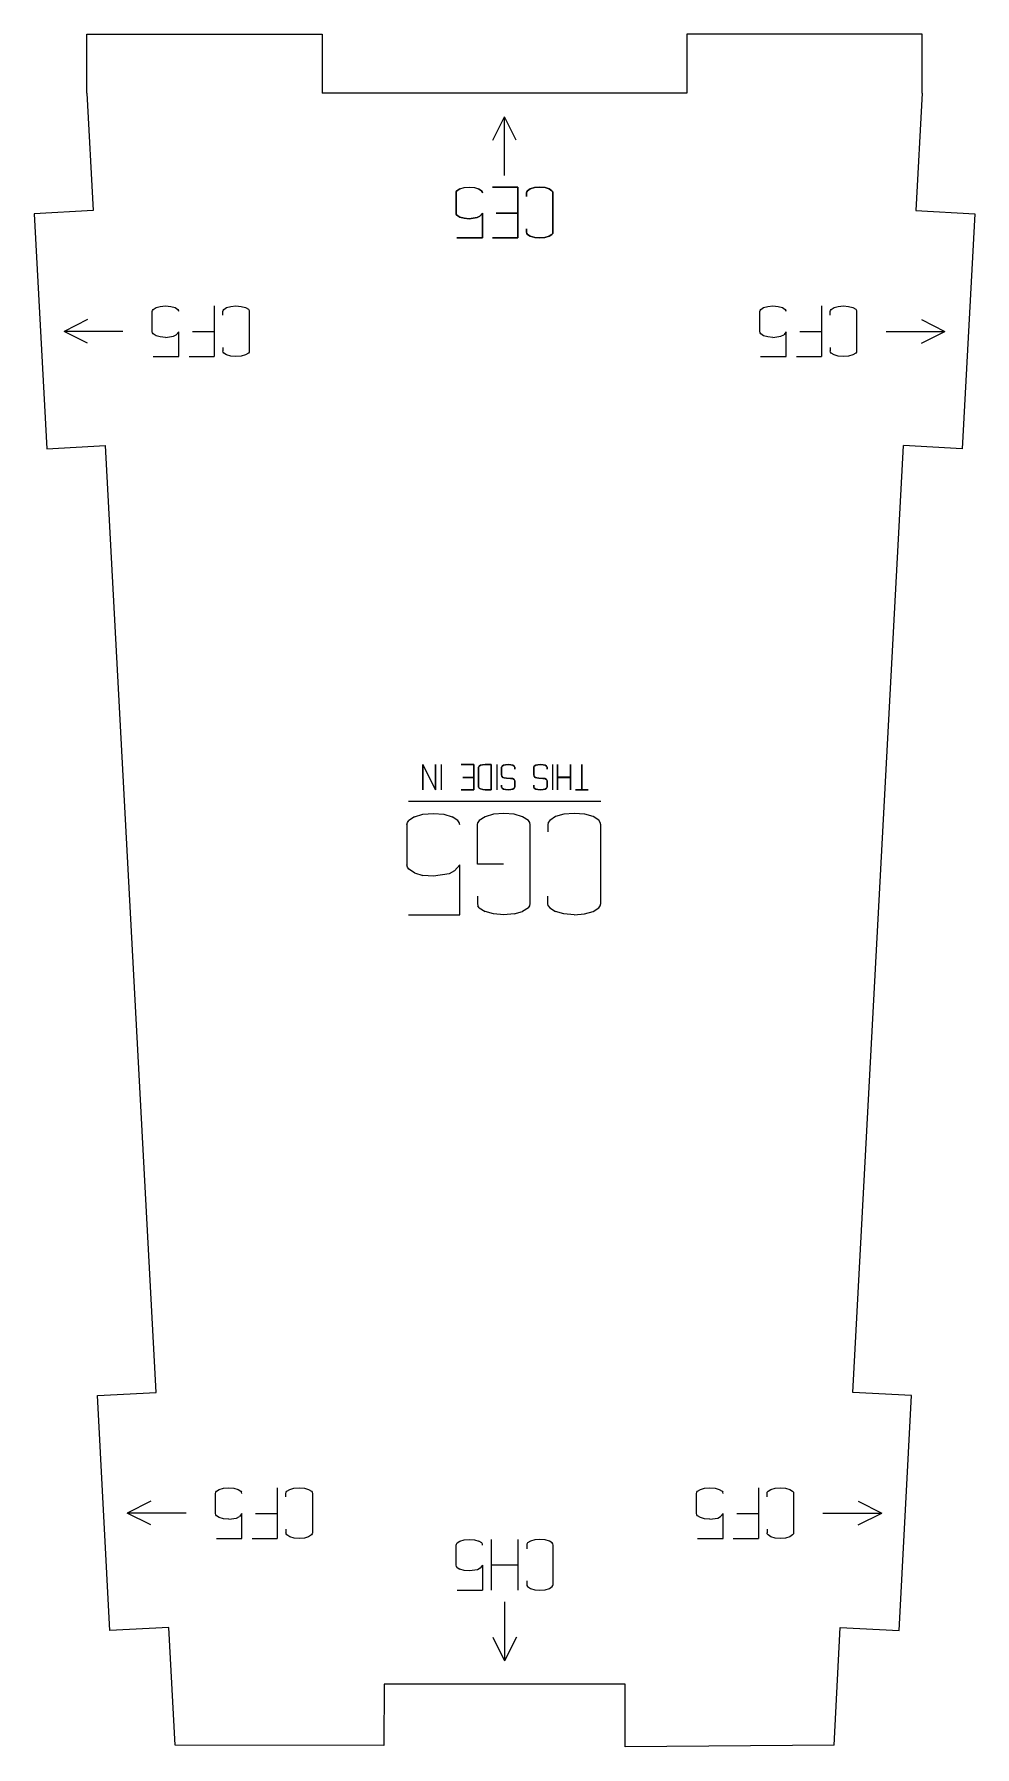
# Model space of a CAD drawing. Header units: millimetres. Extents: x 614 to 694, y -154 to -8.
import ezdxf

# ---------------------------------------------------------------- set-up
doc = ezdxf.new("R2010")
doc.units = ezdxf.units.MM
doc.layers.add('coding', color=2, linetype='Continuous')

msp = doc.modelspace()

# ---------------------------------------------------------------- linework, layer by layer
for p, q in [((618.21, -8.28), (638.21, -8.28)), ((618.21, -13.28), (618.21, -8.28)), ((638.21, -8.28), (638.21, -13.28)), ((669.21, -8.28), (669.21, -13.28)), ((689.21, -8.28), (669.21, -8.28)), ((689.21, -13.28), (689.21, -8.28)), ((618.21, -13.28), (618.74, -23.26)), ((669.21, -13.28), (638.21, -13.28)), ((689.21, -13.28), (688.67, -23.26)), ((618.74, -23.26), (613.75, -23.53)), ((688.67, -23.26), (693.67, -23.53)), ((613.75, -23.53), (614.81, -43.5)), ((693.67, -23.53), (692.6, -43.5)), ((614.81, -43.5), (619.81, -43.23)), ((624.11, -123.68), (619.81, -43.23)), ((683.31, -123.68), (687.61, -43.23)), ((692.6, -43.5), (687.61, -43.23)), ((619.11, -123.95), (624.11, -123.68)), ((688.3, -123.95), (683.31, -123.68)), ((620.18, -143.92), (619.11, -123.95)), ((687.23, -143.92), (688.3, -123.95)), ((625.17, -143.65), (620.18, -143.92)), ((625.71, -153.65), (625.17, -143.65)), ((681.71, -153.64), (682.24, -143.65)), ((682.24, -143.65), (687.23, -143.92)), ((643.47, -148.48), (643.46, -153.69)), ((663.97, -148.48), (643.47, -148.48)), ((663.97, -153.78), (663.97, -148.48)), ((643.46, -153.69), (625.71, -153.65)), ((681.71, -153.64), (663.97, -153.78))]:
    msp.add_line(p, q)
at = {"layer": 'coding'}
for p, q in [((652.71, -17.28), (653.71, -15.28)), ((653.71, -20.28), (653.71, -15.28)), ((654.71, -17.28), (653.71, -15.28)), ((649.61, -21.66), (649.59, -21.76)), ((649.59, -21.76), (649.61, -21.66)), ((649.59, -21.76), (649.59, -23.47)), ((649.59, -23.47), (649.59, -21.76)), ((649.67, -21.57), (649.61, -21.66)), ((649.61, -21.66), (649.67, -21.57)), ((649.91, -21.42), (649.67, -21.57)), ((649.67, -21.57), (649.91, -21.42)), ((649.91, -21.42), (650.27, -21.31)), ((650.27, -21.31), (650.71, -21.28)), ((650.71, -21.28), (651.15, -21.31)), ((651.15, -21.31), (651.51, -21.42)), ((651.51, -21.42), (651.76, -21.57)), ((651.76, -21.57), (651.51, -21.42)), ((651.76, -21.57), (651.82, -21.66)), ((651.82, -21.66), (651.76, -21.57)), ((651.82, -21.66), (651.84, -21.76)), ((651.84, -21.76), (651.82, -21.66)), ((654.83, -21.28), (652.7, -21.28)), ((652.7, -21.28), (654.83, -21.28)), ((654.83, -21.28), (654.83, -25.58)), ((654.83, -23.49), (654.83, -21.28)), ((655.58, -21.76), (655.6, -21.66)), ((655.6, -21.66), (655.58, -21.76)), ((655.58, -22.06), (655.58, -21.76)), ((655.58, -21.76), (655.58, -22.06)), ((655.6, -21.66), (655.66, -21.57)), ((655.66, -21.57), (655.6, -21.66)), ((655.66, -21.57), (655.9, -21.41)), ((655.9, -21.41), (655.66, -21.57)), ((655.9, -21.41), (656.26, -21.31)), ((656.26, -21.31), (655.9, -21.41)), ((656.26, -21.31), (656.7, -21.28)), ((656.7, -21.28), (656.26, -21.31)), ((656.7, -21.28), (657.15, -21.31)), ((657.15, -21.31), (656.7, -21.28)), ((657.15, -21.31), (657.51, -21.41)), ((657.51, -21.41), (657.15, -21.31)), ((657.51, -21.41), (657.74, -21.57)), ((657.74, -21.57), (657.51, -21.41)), ((657.74, -21.57), (657.8, -21.66)), ((657.8, -21.66), (657.74, -21.57)), ((657.8, -21.66), (657.82, -21.76)), ((657.82, -21.76), (657.8, -21.66)), ((657.82, -21.76), (657.82, -25.1)), ((657.82, -25.1), (657.82, -21.76)), ((649.59, -23.47), (649.61, -23.56)), ((649.61, -23.56), (649.59, -23.47)), ((649.61, -23.56), (649.67, -23.65)), ((649.67, -23.65), (649.61, -23.56)), ((649.67, -23.65), (649.91, -23.81)), ((649.91, -23.81), (649.67, -23.65)), ((649.91, -23.81), (650.27, -23.91)), ((650.27, -23.91), (649.91, -23.81)), ((650.27, -23.91), (650.71, -23.95)), ((650.71, -23.95), (650.27, -23.91)), ((650.71, -23.95), (651.39, -23.85)), ((651.39, -23.85), (650.71, -23.95)), ((651.39, -23.85), (651.62, -23.72)), ((651.62, -23.72), (651.39, -23.85)), ((651.62, -23.72), (651.84, -23.47)), ((651.84, -23.47), (651.62, -23.72)), ((651.84, -23.47), (651.84, -25.58)), ((651.84, -25.58), (651.84, -23.47)), ((654.83, -23.49), (653, -23.49)), ((653, -23.49), (654.83, -23.49)), ((654.83, -25.58), (654.83, -23.49)), ((651.84, -25.58), (649.66, -25.58)), ((649.66, -25.58), (651.84, -25.58)), ((654.83, -25.58), (652.7, -25.58)), ((652.7, -25.58), (654.83, -25.58)), ((655.58, -25.1), (655.58, -24.8)), ((655.58, -24.8), (655.58, -25.1)), ((655.6, -25.2), (655.58, -25.1)), ((655.58, -25.1), (655.6, -25.2)), ((655.66, -25.28), (655.6, -25.2)), ((655.6, -25.2), (655.66, -25.28)), ((655.9, -25.44), (655.66, -25.28)), ((655.66, -25.28), (655.9, -25.44)), ((656.27, -25.55), (655.9, -25.44)), ((655.9, -25.44), (656.27, -25.55)), ((656.7, -25.58), (656.27, -25.55)), ((656.27, -25.55), (656.7, -25.58)), ((657.14, -25.55), (656.7, -25.58)), ((656.7, -25.58), (657.14, -25.55)), ((657.51, -25.44), (657.14, -25.55)), ((657.14, -25.55), (657.51, -25.44)), ((657.74, -25.29), (657.51, -25.44)), ((657.51, -25.44), (657.74, -25.29)), ((657.8, -25.2), (657.74, -25.29)), ((657.74, -25.29), (657.8, -25.2)), ((657.82, -25.1), (657.8, -25.2)), ((657.8, -25.2), (657.82, -25.1)), ((623.78, -31.84), (623.8, -31.75)), ((623.78, -33.55), (623.78, -31.84)), ((623.8, -31.75), (623.86, -31.66)), ((623.86, -31.66), (624.1, -31.5)), ((624.1, -31.5), (624.46, -31.4)), ((624.46, -31.4), (624.9, -31.36)), ((624.9, -31.36), (625.35, -31.4)), ((625.35, -31.4), (625.71, -31.5)), ((625.71, -31.5), (625.95, -31.66)), ((625.95, -31.66), (626.01, -31.75)), ((626.03, -31.84), (626.01, -31.75)), ((629.03, -31.36), (629.03, -33.54)), ((629.77, -31.84), (629.79, -31.75)), ((629.77, -32.15), (629.77, -31.84)), ((629.79, -31.75), (629.85, -31.66)), ((629.85, -31.66), (630.09, -31.5)), ((630.09, -31.5), (630.45, -31.4)), ((630.45, -31.4), (630.89, -31.36)), ((630.89, -31.36), (631.34, -31.4)), ((631.34, -31.4), (631.7, -31.5)), ((631.7, -31.5), (631.94, -31.65)), ((631.94, -31.65), (632, -31.74)), ((632, -31.74), (632.02, -31.84)), ((632.02, -31.84), (632.02, -35.19)), ((675.4, -31.84), (675.42, -31.75)), ((675.4, -33.55), (675.4, -31.84)), ((675.42, -31.75), (675.48, -31.66)), ((675.48, -31.66), (675.72, -31.5)), ((675.72, -31.5), (676.08, -31.4)), ((676.08, -31.4), (676.52, -31.36)), ((676.52, -31.36), (676.96, -31.4)), ((676.96, -31.4), (677.32, -31.5)), ((677.32, -31.5), (677.56, -31.66)), ((677.56, -31.66), (677.62, -31.75)), ((677.64, -31.84), (677.62, -31.75)), ((680.64, -31.36), (680.64, -33.54)), ((681.38, -31.84), (681.4, -31.75)), ((681.38, -32.15), (681.38, -31.84)), ((681.4, -31.75), (681.47, -31.66)), ((681.47, -31.66), (681.71, -31.5)), ((681.71, -31.5), (682.06, -31.4)), ((682.06, -31.4), (682.51, -31.36)), ((682.51, -31.36), (682.95, -31.4)), ((682.95, -31.4), (683.31, -31.5)), ((683.31, -31.5), (683.55, -31.65)), ((683.55, -31.65), (683.61, -31.74)), ((683.61, -31.74), (683.63, -31.84)), ((683.63, -31.84), (683.63, -35.19)), ((618.28, -32.52), (616.28, -33.52)), ((689.13, -32.52), (691.13, -33.52)), ((621.28, -33.52), (616.28, -33.52)), ((618.28, -34.52), (616.28, -33.52)), ((623.8, -33.65), (623.78, -33.55)), ((623.86, -33.74), (623.8, -33.65)), ((624.1, -33.89), (623.86, -33.74)), ((624.46, -34), (624.1, -33.89)), ((624.9, -34.03), (624.46, -34)), ((624.9, -34.03), (625.58, -33.93)), ((625.58, -33.93), (625.81, -33.81)), ((626.03, -33.55), (625.81, -33.81)), ((626.03, -35.67), (626.03, -33.55)), ((627.2, -33.54), (629.03, -33.54)), ((629.03, -33.54), (629.03, -35.67)), ((629.77, -34.88), (629.77, -35.19)), ((675.42, -33.65), (675.4, -33.55)), ((675.48, -33.74), (675.42, -33.65)), ((675.72, -33.89), (675.48, -33.74)), ((676.08, -34), (675.72, -33.89)), ((676.52, -34.03), (676.08, -34)), ((676.52, -34.03), (677.19, -33.93)), ((677.19, -33.93), (677.43, -33.81)), ((677.64, -33.55), (677.43, -33.81)), ((677.64, -35.67), (677.64, -33.55)), ((678.81, -33.54), (680.64, -33.54)), ((680.64, -33.54), (680.64, -35.67)), ((681.38, -34.88), (681.38, -35.19)), ((686.13, -33.52), (691.13, -33.52)), ((689.13, -34.52), (691.13, -33.52)), ((623.86, -35.67), (626.03, -35.67)), ((626.9, -35.67), (629.03, -35.67)), ((629.79, -35.28), (629.77, -35.19)), ((629.85, -35.37), (629.79, -35.28)), ((630.09, -35.53), (629.85, -35.37)), ((630.46, -35.63), (630.09, -35.53)), ((630.89, -35.67), (630.46, -35.63)), ((631.33, -35.63), (630.89, -35.67)), ((631.7, -35.53), (631.33, -35.63)), ((631.94, -35.37), (631.7, -35.53)), ((632, -35.28), (631.94, -35.37)), ((632.02, -35.19), (632, -35.28)), ((675.47, -35.67), (677.64, -35.67)), ((678.51, -35.67), (680.64, -35.67)), ((681.4, -35.28), (681.38, -35.19)), ((681.47, -35.37), (681.4, -35.28)), ((681.71, -35.53), (681.47, -35.37)), ((682.07, -35.63), (681.71, -35.53)), ((682.51, -35.67), (682.07, -35.63)), ((682.95, -35.63), (682.51, -35.67)), ((683.31, -35.53), (682.95, -35.63)), ((683.55, -35.37), (683.31, -35.53)), ((683.61, -35.28), (683.55, -35.37)), ((683.63, -35.19), (683.61, -35.28)), ((647.84, -72.48), (646.76, -70.32)), ((646.76, -70.32), (646.76, -72.48)), ((646.76, -72.48), (646.76, -70.32)), ((646.76, -70.32), (647.84, -72.48)), ((647.84, -70.32), (647.84, -72.48)), ((647.84, -72.48), (647.84, -70.32)), ((648.34, -72.48), (648.34, -70.32)), ((651.09, -70.32), (650.02, -70.32)), ((650.02, -70.32), (651.09, -70.32)), ((651.09, -70.32), (651.09, -72.48)), ((651.09, -71.43), (651.09, -70.32)), ((651.51, -70.56), (651.52, -70.51)), ((651.52, -70.51), (651.51, -70.56)), ((651.51, -72.24), (651.51, -70.56)), ((651.51, -70.56), (651.51, -72.24)), ((651.52, -70.51), (651.55, -70.47)), ((651.55, -70.47), (651.52, -70.51)), ((651.55, -70.47), (651.68, -70.39)), ((651.68, -70.39), (651.55, -70.47)), ((651.68, -70.39), (651.85, -70.34)), ((651.85, -70.34), (651.68, -70.39)), ((651.85, -70.34), (652.07, -70.32)), ((652.07, -70.32), (651.85, -70.34)), ((652.07, -70.32), (652.58, -70.32)), ((652.58, -70.32), (652.07, -70.32)), ((652.58, -70.32), (652.58, -72.48)), ((652.58, -72.48), (652.58, -70.32)), ((653.08, -72.48), (653.08, -70.32)), ((653.46, -70.56), (653.45, -71.2)), ((653.45, -71.2), (653.46, -70.56)), ((653.45, -71.2), (653.48, -71.33)), ((653.48, -71.33), (653.45, -71.2)), ((653.47, -70.51), (653.46, -70.56)), ((653.46, -70.56), (653.47, -70.51)), ((653.5, -70.47), (653.47, -70.51)), ((653.47, -70.51), (653.5, -70.47)), ((653.62, -70.39), (653.5, -70.47)), ((653.5, -70.47), (653.62, -70.39)), ((653.8, -70.34), (653.62, -70.39)), ((653.62, -70.39), (653.8, -70.34)), ((654.02, -70.32), (653.8, -70.34)), ((653.8, -70.34), (654.02, -70.32)), ((654.24, -70.34), (654.02, -70.32)), ((654.02, -70.32), (654.24, -70.34)), ((654.42, -70.39), (654.24, -70.34)), ((654.24, -70.34), (654.42, -70.39)), ((654.54, -70.47), (654.42, -70.39)), ((654.42, -70.39), (654.54, -70.47)), ((654.57, -70.51), (654.54, -70.47)), ((654.54, -70.47), (654.57, -70.51)), ((654.58, -70.56), (654.57, -70.51)), ((654.57, -70.51), (654.58, -70.56)), ((654.58, -70.72), (654.58, -70.56)), ((654.58, -70.56), (654.58, -70.72)), ((656.2, -70.56), (656.19, -71.2)), ((656.19, -71.2), (656.2, -70.56)), ((656.19, -71.2), (656.22, -71.33)), ((656.22, -71.33), (656.19, -71.2)), ((656.21, -70.51), (656.2, -70.56)), ((656.2, -70.56), (656.21, -70.51)), ((656.24, -70.47), (656.21, -70.51)), ((656.21, -70.51), (656.24, -70.47)), ((656.36, -70.39), (656.24, -70.47)), ((656.24, -70.47), (656.36, -70.39)), ((656.54, -70.34), (656.36, -70.39)), ((656.36, -70.39), (656.54, -70.34)), ((656.76, -70.32), (656.54, -70.34)), ((656.54, -70.34), (656.76, -70.32)), ((656.98, -70.34), (656.76, -70.32)), ((656.76, -70.32), (656.98, -70.34)), ((657.16, -70.39), (656.98, -70.34)), ((656.98, -70.34), (657.16, -70.39)), ((657.28, -70.47), (657.16, -70.39)), ((657.16, -70.39), (657.28, -70.47)), ((657.31, -70.51), (657.28, -70.47)), ((657.28, -70.47), (657.31, -70.51)), ((657.32, -70.56), (657.31, -70.51)), ((657.31, -70.51), (657.32, -70.56)), ((657.32, -70.72), (657.32, -70.56)), ((657.32, -70.56), (657.32, -70.72)), ((657.82, -72.48), (657.82, -70.32)), ((658.2, -72.48), (658.2, -70.32)), ((658.2, -70.32), (658.2, -71.42)), ((659.32, -70.32), (659.32, -72.48)), ((659.32, -71.42), (659.32, -70.32)), ((660.28, -72.48), (660.28, -70.32)), ((660.28, -70.32), (660.28, -72.48)), ((651.09, -72.48), (650.02, -72.48)), ((650.02, -72.48), (651.09, -72.48)), ((651.09, -71.43), (650.17, -71.43)), ((650.17, -71.43), (651.09, -71.43)), ((651.09, -72.48), (651.09, -71.43)), ((651.52, -72.28), (651.51, -72.24)), ((651.51, -72.24), (651.52, -72.28)), ((651.55, -72.33), (651.52, -72.28)), ((651.52, -72.28), (651.55, -72.33)), ((651.68, -72.4), (651.55, -72.33)), ((651.55, -72.33), (651.68, -72.4)), ((651.86, -72.46), (651.68, -72.4)), ((651.68, -72.4), (651.86, -72.46)), ((652.07, -72.48), (651.86, -72.46)), ((651.86, -72.46), (652.07, -72.48)), ((652.58, -72.48), (652.07, -72.48)), ((652.07, -72.48), (652.58, -72.48)), ((653.46, -72.24), (653.46, -72.08)), ((653.46, -72.08), (653.46, -72.24)), ((653.47, -72.28), (653.46, -72.24)), ((653.46, -72.24), (653.47, -72.28)), ((653.5, -72.33), (653.47, -72.28)), ((653.47, -72.28), (653.5, -72.33)), ((653.48, -71.33), (653.56, -71.42)), ((653.56, -71.42), (653.48, -71.33)), ((653.62, -72.41), (653.5, -72.33)), ((653.5, -72.33), (653.62, -72.41)), ((653.56, -71.42), (653.69, -71.47)), ((653.69, -71.47), (653.56, -71.42)), ((653.8, -72.46), (653.62, -72.41)), ((653.62, -72.41), (653.8, -72.46)), ((653.69, -71.47), (653.88, -71.49)), ((653.88, -71.49), (653.69, -71.47)), ((654.02, -72.48), (653.8, -72.46)), ((653.8, -72.46), (654.02, -72.48)), ((653.88, -71.49), (654.22, -71.5)), ((654.22, -71.5), (653.88, -71.49)), ((654.24, -72.46), (654.02, -72.48)), ((654.02, -72.48), (654.24, -72.46)), ((654.22, -71.5), (654.39, -71.52)), ((654.39, -71.52), (654.22, -71.5)), ((654.42, -72.41), (654.24, -72.46)), ((654.24, -72.46), (654.42, -72.41)), ((654.39, -71.52), (654.53, -71.6)), ((654.53, -71.6), (654.39, -71.52)), ((654.54, -72.33), (654.42, -72.41)), ((654.42, -72.41), (654.54, -72.33)), ((654.53, -71.6), (654.57, -71.65)), ((654.57, -71.65), (654.53, -71.6)), ((654.57, -72.28), (654.54, -72.33)), ((654.54, -72.33), (654.57, -72.28)), ((654.57, -71.65), (654.58, -71.7)), ((654.58, -71.7), (654.57, -71.65)), ((654.58, -72.24), (654.57, -72.28)), ((654.57, -72.28), (654.58, -72.24)), ((654.58, -71.7), (654.58, -72.24)), ((654.58, -72.24), (654.58, -71.7)), ((656.2, -72.24), (656.2, -72.08)), ((656.2, -72.08), (656.2, -72.24)), ((656.21, -72.28), (656.2, -72.24)), ((656.2, -72.24), (656.21, -72.28)), ((656.24, -72.33), (656.21, -72.28)), ((656.21, -72.28), (656.24, -72.33)), ((656.22, -71.33), (656.3, -71.42)), ((656.3, -71.42), (656.22, -71.33)), ((656.36, -72.41), (656.24, -72.33)), ((656.24, -72.33), (656.36, -72.41)), ((656.3, -71.42), (656.44, -71.47)), ((656.44, -71.47), (656.3, -71.42)), ((656.54, -72.46), (656.36, -72.41)), ((656.36, -72.41), (656.54, -72.46)), ((656.44, -71.47), (656.63, -71.49)), ((656.63, -71.49), (656.44, -71.47)), ((656.76, -72.48), (656.54, -72.46)), ((656.54, -72.46), (656.76, -72.48)), ((656.63, -71.49), (656.97, -71.5)), ((656.97, -71.5), (656.63, -71.49)), ((656.98, -72.46), (656.76, -72.48)), ((656.76, -72.48), (656.98, -72.46)), ((656.97, -71.5), (657.13, -71.52)), ((657.13, -71.52), (656.97, -71.5)), ((657.16, -72.41), (656.98, -72.46)), ((656.98, -72.46), (657.16, -72.41)), ((657.13, -71.52), (657.27, -71.6)), ((657.27, -71.6), (657.13, -71.52)), ((657.28, -72.33), (657.16, -72.41)), ((657.16, -72.41), (657.28, -72.33)), ((657.27, -71.6), (657.31, -71.65)), ((657.31, -71.65), (657.27, -71.6)), ((657.31, -72.28), (657.28, -72.33)), ((657.28, -72.33), (657.31, -72.28)), ((657.31, -71.65), (657.32, -71.7)), ((657.32, -71.7), (657.31, -71.65)), ((657.32, -72.24), (657.31, -72.28)), ((657.31, -72.28), (657.32, -72.24)), ((657.32, -71.7), (657.32, -72.24)), ((657.32, -72.24), (657.32, -71.7)), ((659.32, -71.41), (658.2, -71.41)), ((658.2, -71.41), (658.2, -72.48)), ((658.2, -71.42), (659.32, -71.42)), ((659.32, -72.48), (659.32, -71.41)), ((660.82, -72.48), (659.75, -72.48)), ((659.75, -72.48), (660.28, -72.48)), ((660.28, -72.48), (660.82, -72.48)), ((661.88, -73.48), (645.56, -73.48)), ((645.41, -75.44), (645.45, -75.25)), ((645.41, -75.44), (645.41, -78.86)), ((645.45, -75.25), (645.57, -75.07)), ((646.05, -74.76), (645.57, -75.07)), ((646.05, -74.76), (646.77, -74.55)), ((646.77, -74.55), (647.66, -74.48)), ((647.66, -74.48), (648.54, -74.55)), ((648.54, -74.55), (649.26, -74.76)), ((649.74, -75.07), (649.26, -74.76)), ((649.86, -75.25), (649.74, -75.07)), ((649.9, -75.44), (649.86, -75.25)), ((651.4, -75.44), (651.44, -75.25)), ((651.4, -78.78), (651.4, -75.44)), ((651.56, -75.07), (651.44, -75.25)), ((652.05, -74.76), (651.56, -75.07)), ((652.77, -74.55), (652.05, -74.76)), ((653.65, -74.48), (652.77, -74.55)), ((654.53, -74.55), (653.65, -74.48)), ((655.25, -74.76), (654.53, -74.55)), ((655.74, -75.07), (655.25, -74.76)), ((655.86, -75.25), (655.74, -75.07)), ((655.9, -75.44), (655.86, -75.25)), ((655.9, -82.13), (655.9, -75.44)), ((657.42, -75.25), (657.38, -75.44)), ((657.38, -75.44), (657.38, -76.05)), ((657.55, -75.07), (657.42, -75.25)), ((658.03, -74.75), (657.55, -75.07)), ((658.74, -74.54), (658.03, -74.75)), ((659.63, -74.48), (658.74, -74.54)), ((660.52, -74.54), (659.63, -74.48)), ((661.24, -74.75), (660.52, -74.54)), ((661.72, -75.06), (661.24, -74.75)), ((661.84, -75.24), (661.72, -75.06)), ((661.88, -75.44), (661.84, -75.24)), ((661.88, -82.13), (661.88, -75.44)), ((645.45, -79.05), (645.41, -78.86)), ((645.57, -79.23), (645.45, -79.05)), ((646.05, -79.54), (645.57, -79.23)), ((646.05, -79.54), (646.77, -79.75)), ((647.66, -79.82), (646.77, -79.75)), ((649, -79.62), (647.66, -79.82)), ((649.47, -79.37), (649, -79.62)), ((649.9, -78.86), (649.47, -79.37)), ((649.9, -83.09), (649.9, -78.86)), ((653.62, -78.78), (651.4, -78.78)), ((651.4, -81.52), (651.4, -82.13)), ((651.4, -82.13), (651.44, -82.32)), ((651.56, -82.5), (651.44, -82.32)), ((651.56, -82.5), (652.05, -82.81)), ((652.77, -83.02), (652.05, -82.81)), ((654.53, -83.02), (655.25, -82.81)), ((655.74, -82.5), (655.25, -82.81)), ((655.74, -82.5), (655.86, -82.32)), ((655.86, -82.32), (655.9, -82.13)), ((657.38, -82.13), (657.38, -81.52)), ((657.42, -82.32), (657.38, -82.13)), ((657.42, -82.32), (657.55, -82.49)), ((657.55, -82.49), (658.03, -82.81)), ((658.76, -83.02), (658.03, -82.81)), ((660.51, -83.02), (661.24, -82.81)), ((661.24, -82.81), (661.72, -82.5)), ((661.72, -82.5), (661.84, -82.32)), ((661.84, -82.32), (661.88, -82.13)), ((645.56, -83.09), (649.9, -83.09)), ((653.65, -83.09), (652.77, -83.02)), ((654.53, -83.02), (653.65, -83.09)), ((659.63, -83.09), (658.76, -83.02)), ((659.63, -83.09), (660.51, -83.02)), ((629.15, -132.26), (629.17, -132.16)), ((629.15, -133.97), (629.15, -132.26)), ((629.17, -132.16), (629.23, -132.07)), ((629.23, -132.07), (629.47, -131.92)), ((629.47, -131.92), (629.83, -131.81)), ((629.83, -131.81), (630.27, -131.78)), ((630.27, -131.78), (630.71, -131.81)), ((630.71, -131.81), (631.07, -131.92)), ((631.07, -131.92), (631.31, -132.07)), ((631.31, -132.07), (631.37, -132.16)), ((631.39, -132.26), (631.37, -132.16)), ((634.39, -131.78), (634.39, -133.96)), ((635.13, -132.26), (635.15, -132.16)), ((635.13, -132.56), (635.13, -132.26)), ((635.15, -132.16), (635.22, -132.07)), ((635.22, -132.07), (635.46, -131.92)), ((635.46, -131.92), (635.81, -131.81)), ((635.81, -131.81), (636.26, -131.78)), ((636.26, -131.78), (636.7, -131.81)), ((636.7, -131.81), (637.06, -131.92)), ((637.06, -131.92), (637.3, -132.07)), ((637.3, -132.07), (637.36, -132.16)), ((637.36, -132.16), (637.38, -132.26)), ((637.38, -132.26), (637.38, -135.61)), ((670.03, -132.26), (670.05, -132.16)), ((670.03, -133.97), (670.03, -132.26)), ((670.05, -132.16), (670.11, -132.07)), ((670.11, -132.07), (670.35, -131.92)), ((670.35, -131.92), (670.71, -131.81)), ((670.71, -131.81), (671.15, -131.78)), ((671.15, -131.78), (671.6, -131.81)), ((671.6, -131.81), (671.96, -131.92)), ((671.96, -131.92), (672.2, -132.07)), ((672.2, -132.07), (672.26, -132.16)), ((672.28, -132.26), (672.26, -132.16)), ((675.28, -131.78), (675.28, -133.96)), ((676.02, -132.26), (676.04, -132.16)), ((676.02, -132.56), (676.02, -132.26)), ((676.04, -132.16), (676.1, -132.07)), ((676.1, -132.07), (676.34, -131.92)), ((676.34, -131.92), (676.7, -131.81)), ((676.7, -131.81), (677.14, -131.78)), ((677.14, -131.78), (677.59, -131.81)), ((677.59, -131.81), (677.95, -131.92)), ((677.95, -131.92), (678.19, -132.07)), ((678.19, -132.07), (678.25, -132.16)), ((678.25, -132.16), (678.27, -132.26)), ((678.27, -132.26), (678.27, -135.61)), ((623.65, -132.93), (621.65, -133.93)), ((683.77, -132.93), (685.77, -133.93)), ((626.65, -133.93), (621.65, -133.93)), ((623.65, -134.93), (621.65, -133.93)), ((629.17, -134.07), (629.15, -133.97)), ((629.23, -134.15), (629.17, -134.07)), ((629.47, -134.31), (629.23, -134.15)), ((629.83, -134.42), (629.47, -134.31)), ((630.27, -134.45), (629.83, -134.42)), ((630.27, -134.45), (630.94, -134.35)), ((630.94, -134.35), (631.18, -134.22)), ((631.39, -133.97), (631.18, -134.22)), ((631.39, -136.09), (631.39, -133.97)), ((632.56, -133.96), (634.39, -133.96)), ((634.39, -133.96), (634.39, -136.09)), ((635.13, -135.3), (635.13, -135.61)), ((670.05, -134.07), (670.03, -133.97)), ((670.11, -134.15), (670.05, -134.07)), ((670.35, -134.31), (670.11, -134.15)), ((670.71, -134.42), (670.35, -134.31)), ((671.15, -134.45), (670.71, -134.42)), ((671.15, -134.45), (671.83, -134.35)), ((671.83, -134.35), (672.06, -134.22)), ((672.28, -133.97), (672.06, -134.22)), ((672.28, -136.09), (672.28, -133.97)), ((673.45, -133.96), (675.28, -133.96)), ((675.28, -133.96), (675.28, -136.09)), ((676.02, -135.3), (676.02, -135.61)), ((680.77, -133.93), (685.77, -133.93)), ((683.77, -134.93), (685.77, -133.93)), ((629.22, -136.09), (631.39, -136.09)), ((632.26, -136.09), (634.39, -136.09)), ((635.15, -135.7), (635.13, -135.61)), ((635.22, -135.79), (635.15, -135.7)), ((635.46, -135.94), (635.22, -135.79)), ((635.82, -136.05), (635.46, -135.94)), ((636.26, -136.09), (635.82, -136.05)), ((636.7, -136.05), (636.26, -136.09)), ((637.06, -135.94), (636.7, -136.05)), ((637.3, -135.79), (637.06, -135.94)), ((637.36, -135.7), (637.3, -135.79)), ((637.38, -135.61), (637.36, -135.7)), ((649.6, -136.65), (649.62, -136.56)), ((649.6, -138.36), (649.6, -136.65)), ((649.62, -136.56), (649.68, -136.47)), ((649.68, -136.47), (649.92, -136.31)), ((649.92, -136.31), (650.28, -136.21)), ((650.28, -136.21), (650.72, -136.17)), ((650.72, -136.17), (651.17, -136.21)), ((651.17, -136.21), (651.53, -136.31)), ((651.77, -136.47), (651.53, -136.31)), ((651.83, -136.56), (651.77, -136.47)), ((651.85, -136.65), (651.83, -136.56)), ((652.61, -138.36), (652.61, -136.17)), ((654.85, -136.17), (654.85, -138.36)), ((655.61, -136.56), (655.59, -136.65)), ((655.59, -136.65), (655.59, -136.96)), ((655.67, -136.47), (655.61, -136.56)), ((655.91, -136.31), (655.67, -136.47)), ((656.27, -136.21), (655.91, -136.31)), ((656.71, -136.17), (656.27, -136.21)), ((657.16, -136.21), (656.71, -136.17)), ((657.52, -136.31), (657.16, -136.21)), ((657.76, -136.46), (657.52, -136.31)), ((657.82, -136.55), (657.76, -136.46)), ((657.84, -136.65), (657.82, -136.55)), ((657.84, -140), (657.84, -136.65)), ((670.11, -136.09), (672.28, -136.09)), ((673.15, -136.09), (675.28, -136.09)), ((676.04, -135.7), (676.02, -135.61)), ((676.1, -135.79), (676.04, -135.7)), ((676.34, -135.94), (676.1, -135.79)), ((676.71, -136.05), (676.34, -135.94)), ((677.14, -136.09), (676.71, -136.05)), ((677.58, -136.05), (677.14, -136.09)), ((677.95, -135.94), (677.58, -136.05)), ((678.19, -135.79), (677.95, -135.94)), ((678.25, -135.7), (678.19, -135.79)), ((678.27, -135.61), (678.25, -135.7)), ((649.62, -138.46), (649.6, -138.36)), ((649.68, -138.55), (649.62, -138.46)), ((649.68, -138.55), (649.92, -138.7)), ((650.28, -138.81), (649.92, -138.7)), ((650.72, -138.84), (650.28, -138.81)), ((651.4, -138.74), (650.72, -138.84)), ((651.63, -138.62), (651.4, -138.74)), ((651.85, -138.36), (651.63, -138.62)), ((651.85, -138.36), (651.85, -140.48)), ((652.61, -140.48), (652.61, -138.36)), ((654.85, -138.36), (652.61, -138.36)), ((654.85, -138.36), (654.85, -140.48)), ((649.68, -140.48), (651.85, -140.48)), ((655.59, -139.69), (655.59, -140)), ((655.59, -140), (655.61, -140.09)), ((655.61, -140.09), (655.67, -140.18)), ((655.67, -140.18), (655.91, -140.34)), ((655.91, -140.34), (656.28, -140.44)), ((656.28, -140.44), (656.71, -140.48)), ((656.71, -140.48), (657.15, -140.44)), ((657.15, -140.44), (657.52, -140.34)), ((657.52, -140.34), (657.76, -140.18)), ((657.76, -140.18), (657.82, -140.09)), ((657.82, -140.09), (657.84, -140)), ((653.72, -141.48), (653.72, -146.48)), ((652.72, -144.48), (653.72, -146.48)), ((654.72, -144.48), (653.72, -146.48))]:
    msp.add_line(p, q, dxfattribs=at)

doc.saveas('drawing.dxf')
